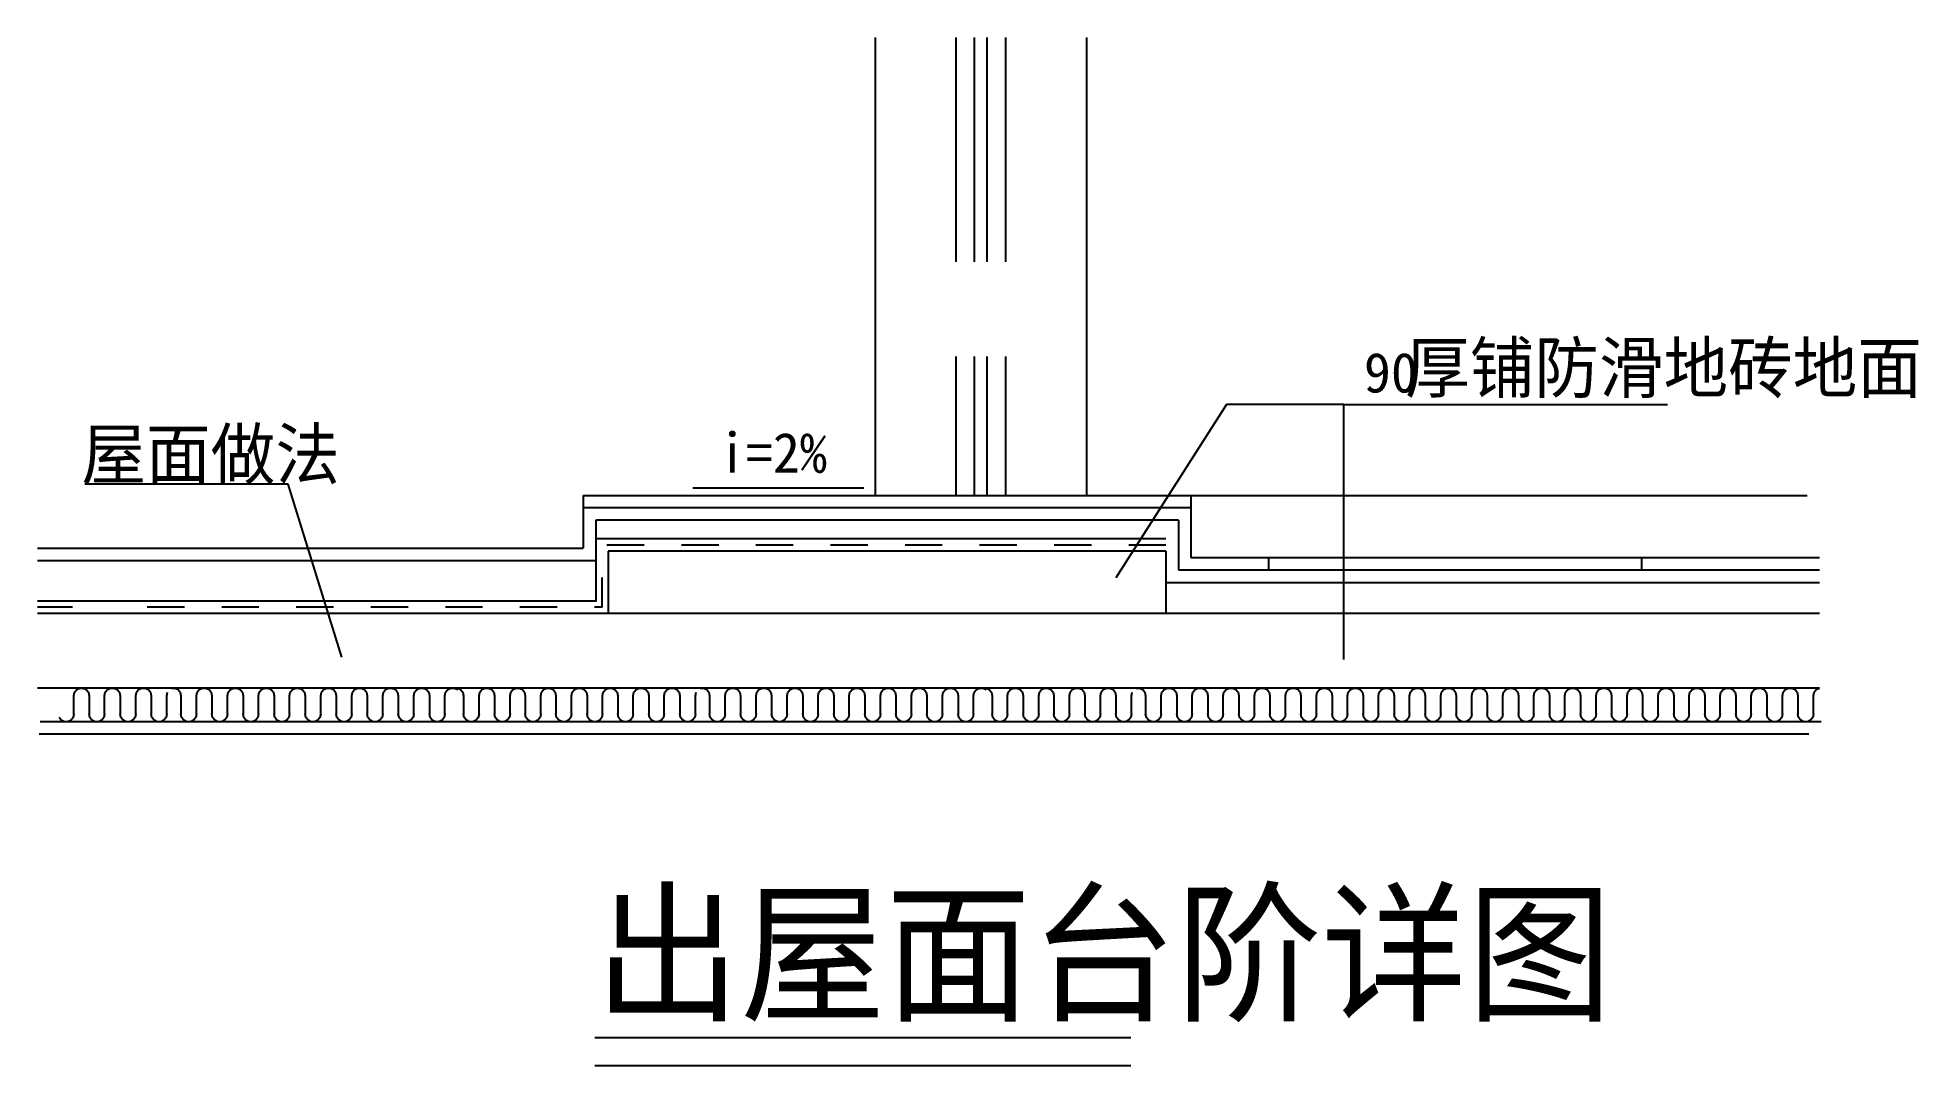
# Model space of a CAD drawing. Header units: metres. Extents: x 10942 to 13970, y 6940 to 8594.
import ezdxf

# ---------------------------------------------------------------- set-up
doc = ezdxf.new("R2010")
doc.units = ezdxf.units.M
for name, color, linetype in [('PUB_DIM', 3, 'Continuous'), ('PUB_HATCH', 7, 'Continuous'), ('PUB_TEXT', 7, 'Continuous'), ('S_SURFACE', 6, 'Continuous'), ('SURFACE', 6, 'Continuous'), ('WALL', 255, 'Continuous'), ('WINDOW', 2, 'Continuous')]:
    doc.layers.add(name, color=color, linetype=linetype)

# ---------------------------------------------------------------- blocks, each defined once
blk = doc.blocks.new('M_N13COS')
at = {"layer": 'PUB_DIM'}
for p, q in [((-943.93, 503.66), (-1122.13, 224.67)), ((-754.69, 503.66), (-943.93, 503.66)), ((-2454.08, 375.24), (-2781.72, 375.24)), ((-2367.87, 96.67), (-2454.08, 375.24))]:
    blk.add_line(p, q, dxfattribs=at)
for points in [[(-754.69, 93.06), (-754.69, 503.66), (-233.94, 503.66)], [(-1802.89, 369.48), (-1527.31, 369.48)]]:
    blk.add_lwpolyline(points, dxfattribs=at)
at = {"layer": 'PUB_HATCH'}
for p, q in [((-1979.22, 357.27), (-1001.22, 357.27)), ((-1979.22, 357.27), (-1979.22, 272.25)), ((-1001.22, 337.25), (-1979.22, 337.25)), ((-1001.22, 357.27), (-1001.22, 257.27)), ((-1021.22, 317.25), (-1959.22, 317.25)), ((-1959.22, 317.25), (-1959.22, 252.25)), ((-1021.22, 317.25), (-1021.22, 237.27)), ((-2857.59, 272.25), (-1979.22, 272.25)), ((-2857.59, 252.25), (-1959.22, 252.25)), ((-1001.22, 257.27), (10.78, 257.27)), ((-875.39, 237.27), (-875.39, 257.27)), ((-275.39, 237.27), (-275.39, 257.27)), ((-1041.22, 217.27), (10.78, 217.27)), ((-1021.22, 237.27), (10.78, 237.27)), ((-2799.11, 34.9), (-2798.01, 40.4)), ((-2799.11, 5.49), (-2799.11, 34.9)), ((-2798.01, 40.4), (-2794.5, 44.8)), ((-2794.5, 44.8), (-2789.42, 47.25)), ((-2789.42, 47.25), (-2783.79, 47.25)), ((-2784.4, 47.25), (-2779.32, 44.8)), ((-2779.32, 44.8), (-2775.81, 40.4)), ((-2775.81, 40.4), (-2774.72, 34.9)), ((-2774.72, 34.9), (-2774.72, 5.49)), ((-2749.72, 34.9), (-2748.62, 40.4)), ((-2749.72, 5.49), (-2749.72, 34.9)), ((-2748.62, 40.4), (-2745.11, 44.8)), ((-2745.11, 44.8), (-2740.03, 47.25)), ((-2740.03, 47.25), (-2734.4, 47.25)), ((-2734.4, 47.25), (-2729.32, 44.8)), ((-2729.32, 44.8), (-2725.81, 40.4)), ((-2725.81, 40.4), (-2724.72, 34.9)), ((-2724.72, 34.9), (-2724.72, 5.49)), ((-2699.72, 34.9), (-2698.62, 40.4)), ((-2699.72, 5.49), (-2699.72, 34.9)), ((-2698.62, 40.4), (-2695.11, 44.8)), ((-2695.11, 44.8), (-2690.03, 47.25)), ((-2690.03, 47.25), (-2684.4, 47.25)), ((-2684.4, 47.25), (-2679.32, 44.8)), ((-2679.32, 44.8), (-2675.81, 40.4)), ((-2675.81, 40.4), (-2674.72, 34.9)), ((-2674.72, 34.9), (-2674.72, 5.49)), ((-2649.72, 34.9), (-2648.62, 40.4)), ((-2649.72, 5.49), (-2649.72, 34.9)), ((-2642.24, 47.25), (-2636.61, 47.25)), ((-2636.61, 47.25), (-2631.53, 44.8)), ((-2631.53, 44.8), (-2628.02, 40.4)), ((-2628.02, 40.4), (-2626.92, 34.9)), ((-2626.92, 34.9), (-2626.92, 5.49)), ((-2601.92, 34.9), (-2600.83, 40.4)), ((-2601.92, 5.49), (-2601.92, 34.9)), ((-2600.83, 40.4), (-2597.32, 44.8)), ((-2597.32, 44.8), (-2592.24, 47.25)), ((-2592.24, 47.25), (-2586.61, 47.25)), ((-2586.61, 47.25), (-2581.53, 44.8)), ((-2581.53, 44.8), (-2578.02, 40.4)), ((-2578.02, 40.4), (-2576.92, 34.9)), ((-2576.92, 34.9), (-2576.92, 5.49)), ((-2551.92, 34.9), (-2550.83, 40.4)), ((-2551.92, 5.49), (-2551.92, 34.9)), ((-2550.83, 40.4), (-2547.32, 44.8)), ((-2547.32, 44.8), (-2542.24, 47.25)), ((-2542.24, 47.25), (-2536.61, 47.25)), ((-2536.61, 47.25), (-2531.53, 44.8)), ((-2531.53, 44.8), (-2528.02, 40.4)), ((-2528.02, 40.4), (-2526.92, 34.9)), ((-2526.92, 34.9), (-2526.92, 5.49)), ((-2501.92, 34.9), (-2500.83, 40.4)), ((-2501.92, 5.49), (-2501.92, 34.9)), ((-2500.83, 40.4), (-2497.32, 44.8)), ((-2497.32, 44.8), (-2492.24, 47.25)), ((-2492.24, 47.25), (-2486.61, 47.25)), ((-2486.61, 47.25), (-2481.53, 44.8)), ((-2481.53, 44.8), (-2478.02, 40.4)), ((-2478.02, 40.4), (-2476.92, 34.9)), ((-2476.92, 34.9), (-2476.92, 5.49)), ((-2451.92, 34.9), (-2450.83, 40.4)), ((-2451.92, 5.49), (-2451.92, 34.9)), ((-2450.83, 40.4), (-2447.32, 44.8)), ((-2447.32, 44.8), (-2442.24, 47.25)), ((-2442.24, 47.25), (-2436.61, 47.25)), ((-2436.61, 47.25), (-2431.53, 44.8)), ((-2431.53, 44.8), (-2428.02, 40.4)), ((-2428.02, 40.4), (-2426.92, 34.9)), ((-2426.92, 34.9), (-2426.92, 5.49)), ((-2401.92, 34.9), (-2400.83, 40.4)), ((-2401.92, 5.49), (-2401.92, 34.9)), ((-2400.83, 40.4), (-2397.32, 44.8)), ((-2397.32, 44.8), (-2392.24, 47.25)), ((-2392.24, 47.25), (-2386.61, 47.25)), ((-2386.61, 47.25), (-2381.53, 44.8)), ((-2381.53, 44.8), (-2378.02, 40.4)), ((-2378.02, 40.4), (-2376.92, 34.9)), ((-2376.92, 34.9), (-2376.92, 5.49)), ((-2351.92, 34.9), (-2350.83, 40.4)), ((-2351.92, 5.49), (-2351.92, 34.9)), ((-2350.83, 40.4), (-2347.32, 44.8)), ((-2347.32, 44.8), (-2342.24, 47.25)), ((-2342.24, 47.25), (-2336.61, 47.25)), ((-2336.61, 47.25), (-2331.53, 44.8)), ((-2331.53, 44.8), (-2328.02, 40.4)), ((-2328.02, 40.4), (-2326.92, 34.9)), ((-2326.92, 34.9), (-2326.92, 5.49)), ((-2301.92, 34.9), (-2300.83, 40.4)), ((-2301.92, 5.49), (-2301.92, 34.9)), ((-2300.83, 40.4), (-2297.32, 44.8)), ((-2297.32, 44.8), (-2292.24, 47.25)), ((-2292.24, 47.25), (-2286.61, 47.25)), ((-2286.61, 47.25), (-2281.53, 44.8)), ((-2281.53, 44.8), (-2278.02, 40.4)), ((-2278.02, 40.4), (-2276.92, 34.9)), ((-2276.92, 34.9), (-2276.92, 5.49)), ((-2251.92, 34.9), (-2250.83, 40.4)), ((-2251.92, 5.49), (-2251.92, 34.9)), ((-2250.83, 40.4), (-2247.32, 44.8)), ((-2247.32, 44.8), (-2242.24, 47.25)), ((-2242.24, 47.25), (-2236.61, 47.25)), ((-2236.61, 47.25), (-2231.53, 44.8)), ((-2231.53, 44.8), (-2228.02, 40.4)), ((-2228.02, 40.4), (-2226.92, 34.9)), ((-2226.92, 34.9), (-2226.92, 5.49)), ((-2201.92, 34.9), (-2200.83, 40.4)), ((-2201.92, 5.49), (-2201.92, 34.9)), ((-2200.83, 40.4), (-2197.32, 44.8)), ((-2197.32, 44.8), (-2192.24, 47.25)), ((-2192.24, 47.25), (-2186.61, 47.25)), ((-2187.37, 47.25), (-2181.74, 47.25)), ((-2186.61, 47.25), (-2181.53, 44.8)), ((-2181.74, 47.25), (-2176.66, 44.8)), ((-2176.66, 44.8), (-2173.15, 40.4)), ((-2173.15, 40.4), (-2172.06, 34.9)), ((-2172.06, 34.9), (-2172.06, 5.49)), ((-2147.06, 34.9), (-2145.96, 40.4)), ((-2147.06, 5.49), (-2147.06, 34.9)), ((-2145.96, 40.4), (-2142.45, 44.8)), ((-2142.45, 44.8), (-2137.37, 47.25)), ((-2137.37, 47.25), (-2131.74, 47.25)), ((-2131.74, 47.25), (-2126.66, 44.8)), ((-2126.66, 44.8), (-2123.15, 40.4)), ((-2123.15, 40.4), (-2122.06, 34.9)), ((-2122.06, 34.9), (-2122.06, 5.49)), ((-2097.06, 34.9), (-2095.96, 40.4)), ((-2097.06, 5.49), (-2097.06, 34.9)), ((-2095.96, 40.4), (-2092.45, 44.8)), ((-2092.45, 44.8), (-2087.37, 47.25)), ((-2087.37, 47.25), (-2081.74, 47.25)), ((-2082.35, 47.25), (-2077.27, 44.8)), ((-2077.27, 44.8), (-2073.76, 40.4)), ((-2073.76, 40.4), (-2072.67, 34.9)), ((-2072.67, 34.9), (-2072.67, 5.49)), ((-2047.67, 34.9), (-2046.57, 40.4)), ((-2047.67, 5.49), (-2047.67, 34.9)), ((-2046.57, 40.4), (-2043.06, 44.8)), ((-2043.06, 44.8), (-2037.99, 47.25)), ((-2038.45, 47.25), (-2032.82, 47.25)), ((-2037.99, 47.25), (-2032.35, 47.25)), ((-2032.82, 47.25), (-2027.74, 44.8)), ((-2032.35, 47.25), (-2027.27, 44.8)), ((-2027.74, 44.8), (-2024.23, 40.4)), ((-2024.23, 40.4), (-2023.14, 34.9)), ((-2023.14, 34.9), (-2023.14, 5.49)), ((-1998.14, 34.9), (-1997.04, 40.4)), ((-1998.14, 5.49), (-1998.14, 34.9)), ((-1997.04, 40.4), (-1993.53, 44.8)), ((-1993.53, 44.8), (-1988.45, 47.25)), ((-1988.45, 47.25), (-1982.82, 47.25)), ((-1982.82, 47.25), (-1977.74, 44.8)), ((-1977.74, 44.8), (-1974.23, 40.4)), ((-1974.23, 40.4), (-1973.14, 34.9)), ((-1973.14, 34.9), (-1973.14, 5.49)), ((-1948.14, 34.9), (-1947.04, 40.4)), ((-1948.14, 5.49), (-1948.14, 34.9)), ((-1947.04, 40.4), (-1943.53, 44.8)), ((-1943.53, 44.8), (-1938.45, 47.25)), ((-1938.45, 47.25), (-1932.82, 47.25)), ((-1933.43, 47.25), (-1928.36, 44.8)), ((-1928.36, 44.8), (-1924.84, 40.4)), ((-1924.84, 40.4), (-1923.75, 34.9)), ((-1923.75, 34.9), (-1923.75, 5.49)), ((-1898.75, 34.9), (-1897.65, 40.4)), ((-1898.75, 5.49), (-1898.75, 34.9)), ((-1897.65, 40.4), (-1894.14, 44.8)), ((-1894.14, 44.8), (-1889.07, 47.25)), ((-1889.07, 47.25), (-1883.43, 47.25)), ((-1883.43, 47.25), (-1878.36, 44.8)), ((-1878.36, 44.8), (-1874.84, 40.4)), ((-1874.84, 40.4), (-1873.75, 34.9)), ((-1873.75, 34.9), (-1873.75, 5.49)), ((-1848.75, 34.9), (-1847.65, 40.4)), ((-1848.75, 5.49), (-1848.75, 34.9)), ((-1847.65, 40.4), (-1844.14, 44.8)), ((-1844.14, 44.8), (-1839.07, 47.25)), ((-1839.07, 47.25), (-1833.43, 47.25)), ((-1833.43, 47.25), (-1828.36, 44.8)), ((-1828.36, 44.8), (-1824.84, 40.4)), ((-1824.84, 40.4), (-1823.75, 34.9)), ((-1823.75, 34.9), (-1823.75, 5.49)), ((-1798.75, 34.9), (-1797.65, 40.4)), ((-1798.75, 5.49), (-1798.75, 34.9)), ((-1791.27, 47.25), (-1785.64, 47.25)), ((-1785.64, 47.25), (-1780.56, 44.8)), ((-1780.56, 44.8), (-1777.05, 40.4)), ((-1777.05, 40.4), (-1775.95, 34.9)), ((-1775.95, 34.9), (-1775.95, 5.49)), ((-1750.95, 34.9), (-1749.86, 40.4)), ((-1750.95, 5.49), (-1750.95, 34.9)), ((-1749.86, 40.4), (-1746.35, 44.8)), ((-1746.35, 44.8), (-1741.27, 47.25)), ((-1741.27, 47.25), (-1735.64, 47.25)), ((-1735.64, 47.25), (-1730.56, 44.8)), ((-1730.56, 44.8), (-1727.05, 40.4)), ((-1727.05, 40.4), (-1725.95, 34.9)), ((-1725.95, 34.9), (-1725.95, 5.49)), ((-1700.95, 34.9), (-1699.86, 40.4)), ((-1700.95, 5.49), (-1700.95, 34.9)), ((-1699.86, 40.4), (-1696.35, 44.8)), ((-1696.35, 44.8), (-1691.27, 47.25)), ((-1691.27, 47.25), (-1685.64, 47.25)), ((-1685.64, 47.25), (-1680.56, 44.8)), ((-1680.56, 44.8), (-1677.05, 40.4)), ((-1677.05, 40.4), (-1675.95, 34.9)), ((-1675.95, 34.9), (-1675.95, 5.49)), ((-1650.95, 34.9), (-1649.86, 40.4)), ((-1650.95, 5.49), (-1650.95, 34.9)), ((-1649.86, 40.4), (-1646.35, 44.8)), ((-1646.35, 44.8), (-1641.27, 47.25)), ((-1641.27, 47.25), (-1635.64, 47.25)), ((-1635.64, 47.25), (-1630.56, 44.8)), ((-1630.56, 44.8), (-1627.05, 40.4)), ((-1627.05, 40.4), (-1625.95, 34.9)), ((-1625.95, 34.9), (-1625.95, 5.49)), ((-1600.95, 34.9), (-1599.86, 40.4)), ((-1600.95, 5.49), (-1600.95, 34.9)), ((-1599.86, 40.4), (-1596.35, 44.8)), ((-1596.35, 44.8), (-1591.27, 47.25)), ((-1591.27, 47.25), (-1585.64, 47.25)), ((-1585.64, 47.25), (-1580.56, 44.8)), ((-1580.56, 44.8), (-1577.05, 40.4)), ((-1577.05, 40.4), (-1575.95, 34.9)), ((-1575.95, 34.9), (-1575.95, 5.49)), ((-1550.95, 34.9), (-1549.86, 40.4)), ((-1550.95, 5.49), (-1550.95, 34.9)), ((-1549.86, 40.4), (-1546.35, 44.8)), ((-1546.35, 44.8), (-1541.27, 47.25)), ((-1541.27, 47.25), (-1535.64, 47.25)), ((-1535.64, 47.25), (-1530.56, 44.8)), ((-1530.56, 44.8), (-1527.05, 40.4)), ((-1527.05, 40.4), (-1525.95, 34.9)), ((-1525.95, 34.9), (-1525.95, 5.49)), ((-1500.95, 34.9), (-1499.86, 40.4)), ((-1500.95, 5.49), (-1500.95, 34.9)), ((-1499.86, 40.4), (-1496.35, 44.8)), ((-1496.35, 44.8), (-1491.27, 47.25)), ((-1491.27, 47.25), (-1485.64, 47.25)), ((-1485.64, 47.25), (-1480.56, 44.8)), ((-1480.56, 44.8), (-1477.05, 40.4)), ((-1477.05, 40.4), (-1475.95, 34.9)), ((-1475.95, 34.9), (-1475.95, 5.49)), ((-1450.95, 34.9), (-1449.86, 40.4)), ((-1450.95, 5.49), (-1450.95, 34.9)), ((-1449.86, 40.4), (-1446.35, 44.8)), ((-1446.35, 44.8), (-1441.27, 47.25)), ((-1441.27, 47.25), (-1435.64, 47.25)), ((-1435.64, 47.25), (-1430.56, 44.8)), ((-1430.56, 44.8), (-1427.05, 40.4)), ((-1427.05, 40.4), (-1425.95, 34.9)), ((-1425.95, 34.9), (-1425.95, 5.49)), ((-1400.95, 34.9), (-1399.86, 40.4)), ((-1400.95, 5.49), (-1400.95, 34.9)), ((-1399.86, 40.4), (-1396.35, 44.8)), ((-1396.35, 44.8), (-1391.27, 47.25)), ((-1391.27, 47.25), (-1385.64, 47.25)), ((-1385.64, 47.25), (-1380.56, 44.8)), ((-1380.56, 44.8), (-1377.05, 40.4)), ((-1377.05, 40.4), (-1375.95, 34.9)), ((-1375.95, 34.9), (-1375.95, 5.49)), ((-1350.95, 34.9), (-1349.86, 40.4)), ((-1350.95, 5.49), (-1350.95, 34.9)), ((-1349.86, 40.4), (-1346.35, 44.8)), ((-1346.35, 44.8), (-1341.27, 47.25)), ((-1341.27, 47.25), (-1335.64, 47.25)), ((-1336.41, 47.25), (-1330.77, 47.25)), ((-1335.64, 47.25), (-1330.56, 44.8)), ((-1330.77, 47.25), (-1325.7, 44.8)), ((-1325.7, 44.8), (-1322.18, 40.4)), ((-1322.18, 40.4), (-1321.09, 34.9)), ((-1321.09, 34.9), (-1321.09, 5.49)), ((-1296.09, 34.9), (-1295, 40.4)), ((-1296.09, 5.49), (-1296.09, 34.9)), ((-1295, 40.4), (-1291.48, 44.8)), ((-1291.48, 44.8), (-1286.41, 47.25)), ((-1286.41, 47.25), (-1280.77, 47.25)), ((-1280.77, 47.25), (-1275.7, 44.8)), ((-1275.7, 44.8), (-1272.18, 40.4)), ((-1272.18, 40.4), (-1271.09, 34.9)), ((-1271.09, 34.9), (-1271.09, 5.49)), ((-1246.09, 34.9), (-1245, 40.4)), ((-1246.09, 5.49), (-1246.09, 34.9)), ((-1245, 40.4), (-1241.48, 44.8)), ((-1241.48, 44.8), (-1236.41, 47.25)), ((-1236.41, 47.25), (-1230.77, 47.25)), ((-1231.38, 47.25), (-1226.31, 44.8)), ((-1226.31, 44.8), (-1222.79, 40.4)), ((-1222.79, 40.4), (-1221.7, 34.9)), ((-1221.7, 34.9), (-1221.7, 5.49)), ((-1196.7, 34.9), (-1195.61, 40.4)), ((-1196.7, 5.49), (-1196.7, 34.9)), ((-1195.61, 40.4), (-1192.09, 44.8)), ((-1192.09, 44.8), (-1187.02, 47.25)), ((-1187.02, 47.25), (-1181.38, 47.25)), ((-1181.38, 47.25), (-1176.31, 44.8)), ((-1176.31, 44.8), (-1172.79, 40.4)), ((-1172.79, 40.4), (-1171.7, 34.9)), ((-1171.7, 34.9), (-1171.7, 5.49)), ((-1146.7, 34.9), (-1145.61, 40.4)), ((-1146.7, 5.49), (-1146.7, 34.9)), ((-1145.61, 40.4), (-1142.09, 44.8)), ((-1142.09, 44.8), (-1137.02, 47.25)), ((-1137.02, 47.25), (-1131.38, 47.25)), ((-1131.38, 47.25), (-1126.31, 44.8)), ((-1126.31, 44.8), (-1122.79, 40.4)), ((-1122.79, 40.4), (-1121.7, 34.9)), ((-1121.7, 34.9), (-1121.7, 5.49)), ((-1096.7, 34.9), (-1095.61, 40.4)), ((-1096.7, 5.49), (-1096.7, 34.9)), ((-1089.22, 47.25), (-1083.59, 47.25)), ((-1083.59, 47.25), (-1078.51, 44.8)), ((-1078.51, 44.8), (-1075, 40.4)), ((-1075, 40.4), (-1073.91, 34.9)), ((-1073.91, 34.9), (-1073.91, 5.49)), ((-1048.91, 34.9), (-1047.81, 40.4)), ((-1048.91, 5.49), (-1048.91, 34.9)), ((-1047.81, 40.4), (-1044.3, 44.8)), ((-1044.3, 44.8), (-1039.22, 47.25)), ((-1039.22, 47.25), (-1033.59, 47.25)), ((-1033.59, 47.25), (-1028.51, 44.8)), ((-1028.51, 44.8), (-1025, 40.4)), ((-1025, 40.4), (-1023.91, 34.9)), ((-1023.91, 34.9), (-1023.91, 5.49)), ((-998.91, 34.9), (-997.81, 40.4)), ((-998.91, 5.49), (-998.91, 34.9)), ((-997.81, 40.4), (-994.3, 44.8)), ((-994.3, 44.8), (-989.22, 47.25)), ((-989.22, 47.25), (-983.59, 47.25)), ((-983.59, 47.25), (-978.51, 44.8)), ((-978.51, 44.8), (-975, 40.4)), ((-975, 40.4), (-973.91, 34.9)), ((-973.91, 34.9), (-973.91, 5.49)), ((-948.91, 34.9), (-947.81, 40.4)), ((-948.91, 5.49), (-948.91, 34.9)), ((-947.81, 40.4), (-944.3, 44.8)), ((-944.3, 44.8), (-939.22, 47.25)), ((-939.22, 47.25), (-933.59, 47.25)), ((-933.59, 47.25), (-928.51, 44.8)), ((-928.51, 44.8), (-925, 40.4)), ((-925, 40.4), (-923.91, 34.9)), ((-923.91, 34.9), (-923.91, 5.49)), ((-898.91, 34.9), (-897.81, 40.4)), ((-898.91, 5.49), (-898.91, 34.9)), ((-897.81, 40.4), (-894.3, 44.8)), ((-894.3, 44.8), (-889.22, 47.25)), ((-889.22, 47.25), (-883.59, 47.25)), ((-883.59, 47.25), (-878.51, 44.8)), ((-878.51, 44.8), (-875, 40.4)), ((-875, 40.4), (-873.91, 34.9)), ((-873.91, 34.9), (-873.91, 5.49)), ((-848.91, 34.9), (-847.81, 40.4)), ((-848.91, 5.49), (-848.91, 34.9)), ((-847.81, 40.4), (-844.3, 44.8)), ((-844.3, 44.8), (-839.22, 47.25)), ((-839.22, 47.25), (-833.59, 47.25)), ((-833.59, 47.25), (-828.51, 44.8)), ((-828.51, 44.8), (-825, 40.4)), ((-825, 40.4), (-823.91, 34.9)), ((-823.91, 34.9), (-823.91, 5.49)), ((-798.91, 34.9), (-797.81, 40.4)), ((-798.91, 5.49), (-798.91, 34.9)), ((-797.81, 40.4), (-794.3, 44.8)), ((-794.3, 44.8), (-789.22, 47.25)), ((-789.22, 47.25), (-783.59, 47.25)), ((-783.59, 47.25), (-778.51, 44.8)), ((-778.51, 44.8), (-775, 40.4)), ((-775, 40.4), (-773.91, 34.9)), ((-773.91, 34.9), (-773.91, 5.49)), ((-748.91, 34.9), (-747.81, 40.4)), ((-748.91, 5.49), (-748.91, 34.9)), ((-747.81, 40.4), (-744.3, 44.8)), ((-744.3, 44.8), (-739.22, 47.25)), ((-739.22, 47.25), (-733.59, 47.25)), ((-733.59, 47.25), (-728.51, 44.8)), ((-728.51, 44.8), (-725, 40.4)), ((-725, 40.4), (-723.91, 34.9)), ((-723.91, 34.9), (-723.91, 5.49)), ((-698.91, 34.9), (-697.81, 40.4)), ((-698.91, 5.49), (-698.91, 34.9)), ((-697.81, 40.4), (-694.3, 44.8)), ((-694.3, 44.8), (-689.22, 47.25)), ((-689.22, 47.25), (-683.59, 47.25)), ((-683.59, 47.25), (-678.51, 44.8)), ((-678.51, 44.8), (-675, 40.4)), ((-675, 40.4), (-673.91, 34.9)), ((-673.91, 34.9), (-673.91, 5.49)), ((-648.91, 34.9), (-647.81, 40.4)), ((-648.91, 5.49), (-648.91, 34.9)), ((-647.81, 40.4), (-644.3, 44.8)), ((-644.3, 44.8), (-639.22, 47.25)), ((-639.22, 47.25), (-633.59, 47.25)), ((-633.59, 47.25), (-628.51, 44.8)), ((-628.51, 44.8), (-625, 40.4)), ((-625, 40.4), (-623.91, 34.9)), ((-623.91, 34.9), (-623.91, 5.49)), ((-598.91, 34.9), (-597.81, 40.4)), ((-598.91, 5.49), (-598.91, 34.9)), ((-597.81, 40.4), (-594.3, 44.8)), ((-594.3, 44.8), (-589.22, 47.25)), ((-589.22, 47.25), (-583.59, 47.25)), ((-583.59, 47.25), (-578.51, 44.8)), ((-578.51, 44.8), (-575, 40.4)), ((-575, 40.4), (-573.91, 34.9)), ((-573.91, 34.9), (-573.91, 5.49)), ((-548.91, 34.9), (-547.81, 40.4)), ((-548.91, 5.49), (-548.91, 34.9)), ((-547.81, 40.4), (-544.3, 44.8)), ((-544.3, 44.8), (-539.22, 47.25)), ((-539.22, 47.25), (-533.59, 47.25)), ((-533.59, 47.25), (-528.51, 44.8)), ((-528.51, 44.8), (-525, 40.4)), ((-525, 40.4), (-523.91, 34.9)), ((-523.91, 34.9), (-523.91, 5.49)), ((-498.91, 34.9), (-497.81, 40.4)), ((-498.91, 5.49), (-498.91, 34.9)), ((-497.81, 40.4), (-494.3, 44.8)), ((-494.3, 44.8), (-489.22, 47.25)), ((-489.22, 47.25), (-483.59, 47.25)), ((-483.59, 47.25), (-478.51, 44.8)), ((-478.51, 44.8), (-475, 40.4)), ((-475, 40.4), (-473.91, 34.9)), ((-473.91, 34.9), (-473.91, 5.49)), ((-448.91, 34.9), (-447.81, 40.4)), ((-448.91, 5.49), (-448.91, 34.9)), ((-447.81, 40.4), (-444.3, 44.8)), ((-444.3, 44.8), (-439.22, 47.25)), ((-439.22, 47.25), (-433.59, 47.25)), ((-433.59, 47.25), (-428.51, 44.8)), ((-428.51, 44.8), (-425, 40.4)), ((-425, 40.4), (-423.91, 34.9)), ((-423.91, 34.9), (-423.91, 5.49)), ((-398.91, 34.9), (-397.81, 40.4)), ((-398.91, 5.49), (-398.91, 34.9)), ((-397.81, 40.4), (-394.3, 44.8)), ((-394.3, 44.8), (-389.22, 47.25)), ((-389.22, 47.25), (-383.59, 47.25)), ((-383.59, 47.25), (-378.51, 44.8)), ((-378.51, 44.8), (-375, 40.4)), ((-375, 40.4), (-373.91, 34.9)), ((-373.91, 34.9), (-373.91, 5.49)), ((-348.91, 34.9), (-347.81, 40.4)), ((-348.91, 5.49), (-348.91, 34.9)), ((-347.81, 40.4), (-344.3, 44.8)), ((-344.3, 44.8), (-339.22, 47.25)), ((-339.22, 47.25), (-333.59, 47.25)), ((-333.59, 47.25), (-328.51, 44.8)), ((-328.51, 44.8), (-325, 40.4)), ((-325, 40.4), (-323.91, 34.9)), ((-323.91, 34.9), (-323.91, 5.49)), ((-298.91, 34.9), (-297.81, 40.4)), ((-298.91, 5.49), (-298.91, 34.9)), ((-297.81, 40.4), (-294.3, 44.8)), ((-294.3, 44.8), (-289.22, 47.25)), ((-289.22, 47.25), (-283.59, 47.25)), ((-283.59, 47.25), (-278.51, 44.8)), ((-278.51, 44.8), (-275, 40.4)), ((-275, 40.4), (-273.91, 34.9)), ((-273.91, 34.9), (-273.91, 5.49)), ((-248.91, 34.9), (-247.81, 40.4)), ((-248.91, 5.49), (-248.91, 34.9)), ((-247.81, 40.4), (-244.3, 44.8)), ((-244.3, 44.8), (-239.22, 47.25)), ((-239.22, 47.25), (-233.59, 47.25)), ((-233.59, 47.25), (-228.51, 44.8)), ((-228.51, 44.8), (-225, 40.4)), ((-225, 40.4), (-223.91, 34.9)), ((-223.91, 34.9), (-223.91, 5.49)), ((-198.91, 34.9), (-197.81, 40.4)), ((-198.91, 5.49), (-198.91, 34.9)), ((-197.81, 40.4), (-194.3, 44.8)), ((-194.3, 44.8), (-189.22, 47.25)), ((-189.22, 47.25), (-183.59, 47.25)), ((-183.59, 47.25), (-178.51, 44.8)), ((-178.51, 44.8), (-175, 40.4)), ((-175, 40.4), (-173.91, 34.9)), ((-173.91, 34.9), (-173.91, 5.49)), ((-148.91, 34.9), (-147.81, 40.4)), ((-148.91, 5.49), (-148.91, 34.9)), ((-147.81, 40.4), (-144.3, 44.8)), ((-144.3, 44.8), (-139.22, 47.25)), ((-139.22, 47.25), (-133.59, 47.25)), ((-133.59, 47.25), (-128.51, 44.8)), ((-128.51, 44.8), (-125, 40.4)), ((-125, 40.4), (-123.91, 34.9)), ((-123.91, 34.9), (-123.91, 5.49)), ((-98.91, 34.9), (-97.81, 40.4)), ((-98.91, 5.49), (-98.91, 34.9)), ((-97.81, 40.4), (-94.3, 44.8)), ((-94.3, 44.8), (-89.22, 47.25)), ((-89.22, 47.25), (-83.59, 47.25)), ((-83.59, 47.25), (-78.51, 44.8)), ((-78.51, 44.8), (-75, 40.4)), ((-75, 40.4), (-73.91, 34.9)), ((-73.91, 34.9), (-73.91, 5.49)), ((-48.91, 34.9), (-47.81, 40.4)), ((-48.91, 5.49), (-48.91, 34.9)), ((-47.81, 40.4), (-44.3, 44.8)), ((-44.3, 44.8), (-39.22, 47.25)), ((-39.22, 47.25), (-33.59, 47.25)), ((-33.59, 47.25), (-28.51, 44.8)), ((-28.51, 44.8), (-25, 40.4)), ((-25, 40.4), (-23.91, 34.9)), ((-23.91, 34.9), (-23.91, 5.49)), ((1.09, 34.9), (2.19, 40.4)), ((1.09, 5.49), (1.09, 34.9)), ((2.19, 40.4), (5.7, 44.8)), ((5.7, 44.8), (10.78, 47.25)), ((-2819.5, -4.4), (-2823.01, 0)), ((-2800.2, 0), (-2803.71, -4.4)), ((-2799.11, 5.49), (-2800.2, 0)), ((-2773.62, 0), (-2774.72, 5.49)), ((-2770.11, -4.4), (-2773.62, 0)), ((-2750.81, 0), (-2754.32, -4.4)), ((-2749.72, 5.49), (-2750.81, 0)), ((-2723.62, 0), (-2724.72, 5.49)), ((-2720.11, -4.4), (-2723.62, 0)), ((-2700.81, 0), (-2704.32, -4.4)), ((-2699.72, 5.49), (-2700.81, 0)), ((-2673.62, 0), (-2674.72, 5.49)), ((-2670.11, -4.4), (-2673.62, 0)), ((-2650.81, 0), (-2654.32, -4.4)), ((-2649.72, 5.49), (-2650.81, 0)), ((-2625.83, 0), (-2626.92, 5.49)), ((-2622.32, -4.4), (-2625.83, 0)), ((-2603.02, 0), (-2606.53, -4.4)), ((-2601.92, 5.49), (-2603.02, 0)), ((-2575.83, 0), (-2576.92, 5.49)), ((-2572.32, -4.4), (-2575.83, 0)), ((-2553.02, 0), (-2556.53, -4.4)), ((-2551.92, 5.49), (-2553.02, 0)), ((-2525.83, 0), (-2526.92, 5.49)), ((-2522.32, -4.4), (-2525.83, 0)), ((-2503.02, 0), (-2506.53, -4.4)), ((-2501.92, 5.49), (-2503.02, 0)), ((-2475.83, 0), (-2476.92, 5.49)), ((-2472.32, -4.4), (-2475.83, 0)), ((-2453.02, 0), (-2456.53, -4.4)), ((-2451.92, 5.49), (-2453.02, 0)), ((-2425.83, 0), (-2426.92, 5.49)), ((-2422.32, -4.4), (-2425.83, 0)), ((-2403.02, 0), (-2406.53, -4.4)), ((-2401.92, 5.49), (-2403.02, 0)), ((-2375.83, 0), (-2376.92, 5.49)), ((-2372.32, -4.4), (-2375.83, 0)), ((-2353.02, 0), (-2356.53, -4.4)), ((-2351.92, 5.49), (-2353.02, 0)), ((-2325.83, 0), (-2326.92, 5.49)), ((-2322.32, -4.4), (-2325.83, 0)), ((-2303.02, 0), (-2306.53, -4.4)), ((-2301.92, 5.49), (-2303.02, 0)), ((-2275.83, 0), (-2276.92, 5.49)), ((-2272.32, -4.4), (-2275.83, 0)), ((-2253.02, 0), (-2256.53, -4.4)), ((-2251.92, 5.49), (-2253.02, 0)), ((-2225.83, 0), (-2226.92, 5.49)), ((-2222.32, -4.4), (-2225.83, 0)), ((-2203.02, 0), (-2206.53, -4.4)), ((-2201.92, 5.49), (-2203.02, 0)), ((-2170.96, 0), (-2172.06, 5.49)), ((-2167.45, -4.4), (-2170.96, 0)), ((-2148.15, 0), (-2151.66, -4.4)), ((-2147.06, 5.49), (-2148.15, 0)), ((-2120.96, 0), (-2122.06, 5.49)), ((-2117.45, -4.4), (-2120.96, 0)), ((-2098.15, 0), (-2101.66, -4.4)), ((-2097.06, 5.49), (-2098.15, 0)), ((-2071.57, 0), (-2072.67, 5.49)), ((-2068.06, -4.4), (-2071.57, 0)), ((-2048.76, 0), (-2052.27, -4.4)), ((-2047.67, 5.49), (-2048.76, 0)), ((-2022.04, 0), (-2023.14, 5.49)), ((-2018.53, -4.4), (-2022.04, 0)), ((-1999.23, 0), (-2002.74, -4.4)), ((-1998.14, 5.49), (-1999.23, 0)), ((-1972.04, 0), (-1973.14, 5.49)), ((-1968.53, -4.4), (-1972.04, 0)), ((-1949.23, 0), (-1952.74, -4.4)), ((-1948.14, 5.49), (-1949.23, 0)), ((-1922.65, 0), (-1923.75, 5.49)), ((-1919.14, -4.4), (-1922.65, 0)), ((-1899.84, 0), (-1903.36, -4.4)), ((-1898.75, 5.49), (-1899.84, 0)), ((-1872.65, 0), (-1873.75, 5.49)), ((-1869.14, -4.4), (-1872.65, 0)), ((-1849.84, 0), (-1853.36, -4.4)), ((-1848.75, 5.49), (-1849.84, 0)), ((-1822.65, 0), (-1823.75, 5.49)), ((-1819.14, -4.4), (-1822.65, 0)), ((-1799.84, 0), (-1803.36, -4.4)), ((-1798.75, 5.49), (-1799.84, 0)), ((-1774.86, 0), (-1775.95, 5.49)), ((-1771.35, -4.4), (-1774.86, 0)), ((-1752.05, 0), (-1755.56, -4.4)), ((-1750.95, 5.49), (-1752.05, 0)), ((-1724.86, 0), (-1725.95, 5.49)), ((-1721.35, -4.4), (-1724.86, 0)), ((-1702.05, 0), (-1705.56, -4.4)), ((-1700.95, 5.49), (-1702.05, 0)), ((-1674.86, 0), (-1675.95, 5.49)), ((-1671.35, -4.4), (-1674.86, 0)), ((-1652.05, 0), (-1655.56, -4.4)), ((-1650.95, 5.49), (-1652.05, 0)), ((-1624.86, 0), (-1625.95, 5.49)), ((-1621.35, -4.4), (-1624.86, 0)), ((-1602.05, 0), (-1605.56, -4.4)), ((-1600.95, 5.49), (-1602.05, 0)), ((-1574.86, 0), (-1575.95, 5.49)), ((-1571.35, -4.4), (-1574.86, 0)), ((-1552.05, 0), (-1555.56, -4.4)), ((-1550.95, 5.49), (-1552.05, 0)), ((-1524.86, 0), (-1525.95, 5.49)), ((-1521.35, -4.4), (-1524.86, 0)), ((-1502.05, 0), (-1505.56, -4.4)), ((-1500.95, 5.49), (-1502.05, 0)), ((-1474.86, 0), (-1475.95, 5.49)), ((-1471.35, -4.4), (-1474.86, 0)), ((-1452.05, 0), (-1455.56, -4.4)), ((-1450.95, 5.49), (-1452.05, 0)), ((-1424.86, 0), (-1425.95, 5.49)), ((-1421.35, -4.4), (-1424.86, 0)), ((-1402.05, 0), (-1405.56, -4.4)), ((-1400.95, 5.49), (-1402.05, 0)), ((-1374.86, 0), (-1375.95, 5.49)), ((-1371.35, -4.4), (-1374.86, 0)), ((-1352.05, 0), (-1355.56, -4.4)), ((-1350.95, 5.49), (-1352.05, 0)), ((-1319.99, 0), (-1321.09, 5.49)), ((-1316.48, -4.4), (-1319.99, 0)), ((-1297.18, 0), (-1300.7, -4.4)), ((-1296.09, 5.49), (-1297.18, 0)), ((-1269.99, 0), (-1271.09, 5.49)), ((-1266.48, -4.4), (-1269.99, 0)), ((-1247.18, 0), (-1250.7, -4.4)), ((-1246.09, 5.49), (-1247.18, 0)), ((-1220.61, 0), (-1221.7, 5.49)), ((-1217.09, -4.4), (-1220.61, 0)), ((-1197.79, 0), (-1201.31, -4.4)), ((-1196.7, 5.49), (-1197.79, 0)), ((-1170.61, 0), (-1171.7, 5.49)), ((-1167.09, -4.4), (-1170.61, 0)), ((-1147.79, 0), (-1151.31, -4.4)), ((-1146.7, 5.49), (-1147.79, 0)), ((-1120.61, 0), (-1121.7, 5.49)), ((-1117.09, -4.4), (-1120.61, 0)), ((-1097.79, 0), (-1101.31, -4.4)), ((-1096.7, 5.49), (-1097.79, 0)), ((-1072.81, 0), (-1073.91, 5.49)), ((-1069.3, -4.4), (-1072.81, 0)), ((-1050, 0), (-1053.51, -4.4)), ((-1048.91, 5.49), (-1050, 0)), ((-1022.81, 0), (-1023.91, 5.49)), ((-1019.3, -4.4), (-1022.81, 0)), ((-1000, 0), (-1003.51, -4.4)), ((-998.91, 5.49), (-1000, 0)), ((-972.81, 0), (-973.91, 5.49)), ((-969.3, -4.4), (-972.81, 0)), ((-950, 0), (-953.51, -4.4)), ((-948.91, 5.49), (-950, 0)), ((-922.81, 0), (-923.91, 5.49)), ((-919.3, -4.4), (-922.81, 0)), ((-900, 0), (-903.51, -4.4)), ((-898.91, 5.49), (-900, 0)), ((-872.81, 0), (-873.91, 5.49)), ((-869.3, -4.4), (-872.81, 0)), ((-850, 0), (-853.51, -4.4)), ((-848.91, 5.49), (-850, 0)), ((-822.81, 0), (-823.91, 5.49)), ((-819.3, -4.4), (-822.81, 0)), ((-800, 0), (-803.51, -4.4)), ((-798.91, 5.49), (-800, 0)), ((-772.81, 0), (-773.91, 5.49)), ((-769.3, -4.4), (-772.81, 0)), ((-750, 0), (-753.51, -4.4)), ((-748.91, 5.49), (-750, 0)), ((-722.81, 0), (-723.91, 5.49)), ((-719.3, -4.4), (-722.81, 0)), ((-700, 0), (-703.51, -4.4)), ((-698.91, 5.49), (-700, 0)), ((-672.81, 0), (-673.91, 5.49)), ((-669.3, -4.4), (-672.81, 0)), ((-650, 0), (-653.51, -4.4)), ((-648.91, 5.49), (-650, 0)), ((-622.81, 0), (-623.91, 5.49)), ((-619.3, -4.4), (-622.81, 0)), ((-600, 0), (-603.51, -4.4)), ((-598.91, 5.49), (-600, 0)), ((-572.81, 0), (-573.91, 5.49)), ((-569.3, -4.4), (-572.81, 0)), ((-550, 0), (-553.51, -4.4)), ((-548.91, 5.49), (-550, 0)), ((-522.81, 0), (-523.91, 5.49)), ((-519.3, -4.4), (-522.81, 0)), ((-500, 0), (-503.51, -4.4)), ((-498.91, 5.49), (-500, 0)), ((-472.81, 0), (-473.91, 5.49)), ((-469.3, -4.4), (-472.81, 0)), ((-450, 0), (-453.51, -4.4)), ((-448.91, 5.49), (-450, 0)), ((-422.81, 0), (-423.91, 5.49)), ((-419.3, -4.4), (-422.81, 0)), ((-400, 0), (-403.51, -4.4)), ((-398.91, 5.49), (-400, 0)), ((-372.81, 0), (-373.91, 5.49)), ((-369.3, -4.4), (-372.81, 0)), ((-350, 0), (-353.51, -4.4)), ((-348.91, 5.49), (-350, 0)), ((-322.81, 0), (-323.91, 5.49)), ((-319.3, -4.4), (-322.81, 0)), ((-300, 0), (-303.51, -4.4)), ((-298.91, 5.49), (-300, 0)), ((-272.81, 0), (-273.91, 5.49)), ((-269.3, -4.4), (-272.81, 0)), ((-250, 0), (-253.51, -4.4)), ((-248.91, 5.49), (-250, 0)), ((-222.81, 0), (-223.91, 5.49)), ((-219.3, -4.4), (-222.81, 0)), ((-200, 0), (-203.51, -4.4)), ((-198.91, 5.49), (-200, 0)), ((-172.81, 0), (-173.91, 5.49)), ((-169.3, -4.4), (-172.81, 0)), ((-150, 0), (-153.51, -4.4)), ((-148.91, 5.49), (-150, 0)), ((-122.81, 0), (-123.91, 5.49)), ((-119.3, -4.4), (-122.81, 0)), ((-100, 0), (-103.51, -4.4)), ((-98.91, 5.49), (-100, 0)), ((-72.81, 0), (-73.91, 5.49)), ((-69.3, -4.4), (-72.81, 0)), ((-50, 0), (-53.51, -4.4)), ((-48.91, 5.49), (-50, 0)), ((-22.81, 0), (-23.91, 5.49)), ((-19.3, -4.4), (-22.81, 0)), ((0, 0), (-3.51, -4.4)), ((1.09, 5.49), (0, 0)), ((13.59, -6.88), (-2853.29, -6.88)), ((-2814.42, -6.85), (-2819.5, -4.4)), ((-2808.79, -6.85), (-2814.42, -6.85)), ((-2803.71, -4.4), (-2808.79, -6.85)), ((-2765.03, -6.85), (-2770.11, -4.4)), ((-2759.4, -6.85), (-2765.03, -6.85)), ((-2754.32, -4.4), (-2759.4, -6.85)), ((-2715.03, -6.85), (-2720.11, -4.4)), ((-2709.4, -6.85), (-2715.03, -6.85)), ((-2704.32, -4.4), (-2709.4, -6.85)), ((-2665.03, -6.85), (-2670.11, -4.4)), ((-2659.4, -6.85), (-2665.03, -6.85)), ((-2654.32, -4.4), (-2659.4, -6.85)), ((-2617.24, -6.85), (-2622.32, -4.4)), ((-2611.61, -6.85), (-2617.24, -6.85)), ((-2606.53, -4.4), (-2611.61, -6.85)), ((-2567.24, -6.85), (-2572.32, -4.4)), ((-2561.61, -6.85), (-2567.24, -6.85)), ((-2556.53, -4.4), (-2561.61, -6.85)), ((-2517.24, -6.85), (-2522.32, -4.4)), ((-2511.61, -6.85), (-2517.24, -6.85)), ((-2506.53, -4.4), (-2511.61, -6.85)), ((-2467.24, -6.85), (-2472.32, -4.4)), ((-2461.61, -6.85), (-2467.24, -6.85)), ((-2456.53, -4.4), (-2461.61, -6.85)), ((-2417.24, -6.85), (-2422.32, -4.4)), ((-2411.61, -6.85), (-2417.24, -6.85)), ((-2406.53, -4.4), (-2411.61, -6.85)), ((-2367.24, -6.85), (-2372.32, -4.4)), ((-2361.61, -6.85), (-2367.24, -6.85)), ((-2356.53, -4.4), (-2361.61, -6.85)), ((-2317.24, -6.85), (-2322.32, -4.4)), ((-2311.61, -6.85), (-2317.24, -6.85)), ((-2306.53, -4.4), (-2311.61, -6.85)), ((-2267.24, -6.85), (-2272.32, -4.4)), ((-2261.61, -6.85), (-2267.24, -6.85)), ((-2256.53, -4.4), (-2261.61, -6.85)), ((-2217.24, -6.85), (-2222.32, -4.4)), ((-2211.61, -6.85), (-2217.24, -6.85)), ((-2206.53, -4.4), (-2211.61, -6.85)), ((-2162.37, -6.85), (-2167.45, -4.4)), ((-2151.66, -4.4), (-2156.74, -6.85)), ((-2112.37, -6.85), (-2117.45, -4.4)), ((-2106.74, -6.85), (-2112.37, -6.85)), ((-2101.66, -4.4), (-2106.74, -6.85)), ((-2062.98, -6.85), (-2068.06, -4.4)), ((-2057.35, -6.85), (-2062.98, -6.85)), ((-2052.27, -4.4), (-2057.35, -6.85)), ((-2013.45, -6.85), (-2018.53, -4.4)), ((-2002.74, -4.4), (-2007.82, -6.85)), ((-1963.45, -6.85), (-1968.53, -4.4)), ((-1957.82, -6.85), (-1963.45, -6.85)), ((-1952.74, -4.4), (-1957.82, -6.85)), ((-1914.07, -6.85), (-1919.14, -4.4)), ((-1908.43, -6.85), (-1914.07, -6.85)), ((-1903.36, -4.4), (-1908.43, -6.85)), ((-1864.07, -6.85), (-1869.14, -4.4)), ((-1858.43, -6.85), (-1864.07, -6.85)), ((-1853.36, -4.4), (-1858.43, -6.85)), ((-1814.07, -6.85), (-1819.14, -4.4)), ((-1808.43, -6.85), (-1814.07, -6.85)), ((-1803.36, -4.4), (-1808.43, -6.85)), ((-1766.27, -6.85), (-1771.35, -4.4)), ((-1760.64, -6.85), (-1766.27, -6.85)), ((-1755.56, -4.4), (-1760.64, -6.85)), ((-1716.27, -6.85), (-1721.35, -4.4)), ((-1710.64, -6.85), (-1716.27, -6.85)), ((-1705.56, -4.4), (-1710.64, -6.85)), ((-1666.27, -6.85), (-1671.35, -4.4)), ((-1660.64, -6.85), (-1666.27, -6.85)), ((-1655.56, -4.4), (-1660.64, -6.85)), ((-1616.27, -6.85), (-1621.35, -4.4)), ((-1610.64, -6.85), (-1616.27, -6.85)), ((-1605.56, -4.4), (-1610.64, -6.85)), ((-1566.27, -6.85), (-1571.35, -4.4)), ((-1560.64, -6.85), (-1566.27, -6.85)), ((-1555.56, -4.4), (-1560.64, -6.85)), ((-1516.27, -6.85), (-1521.35, -4.4)), ((-1510.64, -6.85), (-1516.27, -6.85)), ((-1505.56, -4.4), (-1510.64, -6.85)), ((-1466.27, -6.85), (-1471.35, -4.4)), ((-1460.64, -6.85), (-1466.27, -6.85)), ((-1455.56, -4.4), (-1460.64, -6.85)), ((-1416.27, -6.85), (-1421.35, -4.4)), ((-1410.64, -6.85), (-1416.27, -6.85)), ((-1405.56, -4.4), (-1410.64, -6.85)), ((-1366.27, -6.85), (-1371.35, -4.4)), ((-1360.64, -6.85), (-1366.27, -6.85)), ((-1355.56, -4.4), (-1360.64, -6.85)), ((-1311.41, -6.85), (-1316.48, -4.4)), ((-1300.7, -4.4), (-1305.77, -6.85)), ((-1261.41, -6.85), (-1266.48, -4.4)), ((-1255.77, -6.85), (-1261.41, -6.85)), ((-1250.7, -4.4), (-1255.77, -6.85)), ((-1212.02, -6.85), (-1217.09, -4.4)), ((-1206.38, -6.85), (-1212.02, -6.85)), ((-1201.31, -4.4), (-1206.38, -6.85)), ((-1162.02, -6.85), (-1167.09, -4.4)), ((-1156.38, -6.85), (-1162.02, -6.85)), ((-1151.31, -4.4), (-1156.38, -6.85)), ((-1112.02, -6.85), (-1117.09, -4.4)), ((-1106.38, -6.85), (-1112.02, -6.85)), ((-1101.31, -4.4), (-1106.38, -6.85)), ((-1064.22, -6.85), (-1069.3, -4.4)), ((-1058.59, -6.85), (-1064.22, -6.85)), ((-1053.51, -4.4), (-1058.59, -6.85)), ((-1014.22, -6.85), (-1019.3, -4.4)), ((-1008.59, -6.85), (-1014.22, -6.85)), ((-1003.51, -4.4), (-1008.59, -6.85)), ((-964.22, -6.85), (-969.3, -4.4)), ((-958.59, -6.85), (-964.22, -6.85)), ((-953.51, -4.4), (-958.59, -6.85)), ((-914.22, -6.85), (-919.3, -4.4)), ((-908.59, -6.85), (-914.22, -6.85)), ((-903.51, -4.4), (-908.59, -6.85)), ((-864.22, -6.85), (-869.3, -4.4)), ((-858.59, -6.85), (-864.22, -6.85)), ((-853.51, -4.4), (-858.59, -6.85)), ((-814.22, -6.85), (-819.3, -4.4)), ((-808.59, -6.85), (-814.22, -6.85)), ((-803.51, -4.4), (-808.59, -6.85)), ((-764.22, -6.85), (-769.3, -4.4)), ((-758.59, -6.85), (-764.22, -6.85)), ((-753.51, -4.4), (-758.59, -6.85)), ((-714.22, -6.85), (-719.3, -4.4)), ((-708.59, -6.85), (-714.22, -6.85)), ((-703.51, -4.4), (-708.59, -6.85)), ((-664.22, -6.85), (-669.3, -4.4)), ((-658.59, -6.85), (-664.22, -6.85)), ((-653.51, -4.4), (-658.59, -6.85)), ((-614.22, -6.85), (-619.3, -4.4)), ((-608.59, -6.85), (-614.22, -6.85)), ((-603.51, -4.4), (-608.59, -6.85)), ((-564.22, -6.85), (-569.3, -4.4)), ((-558.59, -6.85), (-564.22, -6.85)), ((-553.51, -4.4), (-558.59, -6.85)), ((-514.22, -6.85), (-519.3, -4.4)), ((-508.59, -6.85), (-514.22, -6.85)), ((-503.51, -4.4), (-508.59, -6.85)), ((-464.22, -6.85), (-469.3, -4.4)), ((-458.59, -6.85), (-464.22, -6.85)), ((-453.51, -4.4), (-458.59, -6.85)), ((-414.22, -6.85), (-419.3, -4.4)), ((-408.59, -6.85), (-414.22, -6.85)), ((-403.51, -4.4), (-408.59, -6.85)), ((-364.22, -6.85), (-369.3, -4.4)), ((-358.59, -6.85), (-364.22, -6.85)), ((-353.51, -4.4), (-358.59, -6.85)), ((-314.22, -6.85), (-319.3, -4.4)), ((-308.59, -6.85), (-314.22, -6.85)), ((-303.51, -4.4), (-308.59, -6.85)), ((-264.22, -6.85), (-269.3, -4.4)), ((-258.59, -6.85), (-264.22, -6.85)), ((-253.51, -4.4), (-258.59, -6.85)), ((-214.22, -6.85), (-219.3, -4.4)), ((-208.59, -6.85), (-214.22, -6.85)), ((-203.51, -4.4), (-208.59, -6.85)), ((-164.22, -6.85), (-169.3, -4.4)), ((-158.59, -6.85), (-164.22, -6.85)), ((-153.51, -4.4), (-158.59, -6.85)), ((-114.22, -6.85), (-119.3, -4.4)), ((-108.59, -6.85), (-114.22, -6.85)), ((-103.51, -4.4), (-108.59, -6.85)), ((-64.22, -6.85), (-69.3, -4.4)), ((-58.59, -6.85), (-64.22, -6.85)), ((-53.51, -4.4), (-58.59, -6.85)), ((-14.22, -6.85), (-19.3, -4.4)), ((-8.59, -6.85), (-14.22, -6.85)), ((-3.51, -4.4), (-8.59, -6.85))]:
    blk.add_line(p, q, dxfattribs=at)
at = {"layer": 'S_SURFACE'}
for p, q in [((-1509.22, 1093.78), (-1509.22, 357.27)), ((-1169.22, 1093.78), (-1169.22, 357.27)), ((-1001.22, 357.27), (-9.22, 357.27)), ((-6.41, -26.85), (-2854.91, -26.85))]:
    blk.add_line(p, q, dxfattribs=at)
at = {"layer": 'SURFACE'}
for points in [[(-1041.22, 287.25), (-1959.22, 287.25), (-1959.22, 187.25), (-2857.59, 187.25)], [(-1881.22, 277.25), (-1941.22, 277.25)], [(-1761.22, 277.25), (-1821.22, 277.25)], [(-1641.22, 277.25), (-1701.22, 277.25)], [(-1521.22, 277.25), (-1581.22, 277.25)], [(-1401.22, 277.25), (-1461.22, 277.25)], [(-1281.22, 277.25), (-1341.22, 277.25)], [(-1161.22, 277.25), (-1221.22, 277.25)], [(-1041.22, 277.25), (-1101.22, 277.25)], [(-1949.22, 225.25), (-1949.22, 177.25), (-1961.22, 177.25)], [(-2801.22, 177.25), (-2857.59, 177.25)], [(-2621.22, 177.25), (-2681.22, 177.25)], [(-2501.22, 177.25), (-2561.22, 177.25)], [(-2381.22, 177.25), (-2441.22, 177.25)], [(-2261.22, 177.25), (-2321.22, 177.25)], [(-2141.22, 177.25), (-2201.22, 177.25)], [(-2021.22, 177.25), (-2081.22, 177.25)]]:
    blk.add_lwpolyline(points, dxfattribs=at)
at = {"layer": 'WALL'}
for p, q in [((-1041.22, 267.25), (-1939.22, 267.25)), ((-1939.22, 267.25), (-1939.22, 167.25)), ((-1041.22, 267.25), (-1041.22, 167.25)), ((10.78, 167.25), (-2857.59, 167.25)), ((10.78, 47.25), (-2857.59, 47.25))]:
    blk.add_line(p, q, dxfattribs=at)
at = {"layer": 'WINDOW'}
for p, q in [((-1379.71, 1093.78), (-1379.71, 733.12)), ((-1349.71, 1093.78), (-1349.71, 733.12)), ((-1329.71, 1093.78), (-1329.71, 733.12)), ((-1299.71, 1093.78), (-1299.71, 733.12)), ((-1379.71, 580.56), (-1379.71, 357.27)), ((-1349.71, 580.56), (-1349.71, 357.27)), ((-1329.71, 580.56), (-1329.71, 357.27)), ((-1299.71, 580.56), (-1299.71, 357.27))]:
    blk.add_line(p, q, dxfattribs=at)
at = {"layer": 'PUB_TEXT'}
for s, height, p in [('厚铺防滑地砖地面', 80, (-656.27, 522.76)), ('90', 64, (-722.62, 522.76)), ('屋面做法', 80, (-2786.98, 383.59)), ('i=2%', 64, (-1761.03, 393.89))]:
    blk.add_text(s, height=height, dxfattribs=at).set_placement(p)

msp = doc.modelspace()

# ---------------------------------------------------------------- linework, layer by layer
at = {"layer": 'PUB_TEXT'}
for points in [[(11839.35, 6985.13), (12702.45, 6985.13)], [(11839.35, 6940.13), (12702.45, 6940.13)]]:
    msp.add_lwpolyline(points, dxfattribs=at)

# ---------------------------------------------------------------- block references
msp.add_blockref('M_N13COS', (13800, 7500))

# ---------------------------------------------------------------- texts
msp.add_text('出屋面台阶详图', height=180, dxfattribs=at).set_placement((11839.35, 7030.13))

doc.saveas('drawing.dxf')
